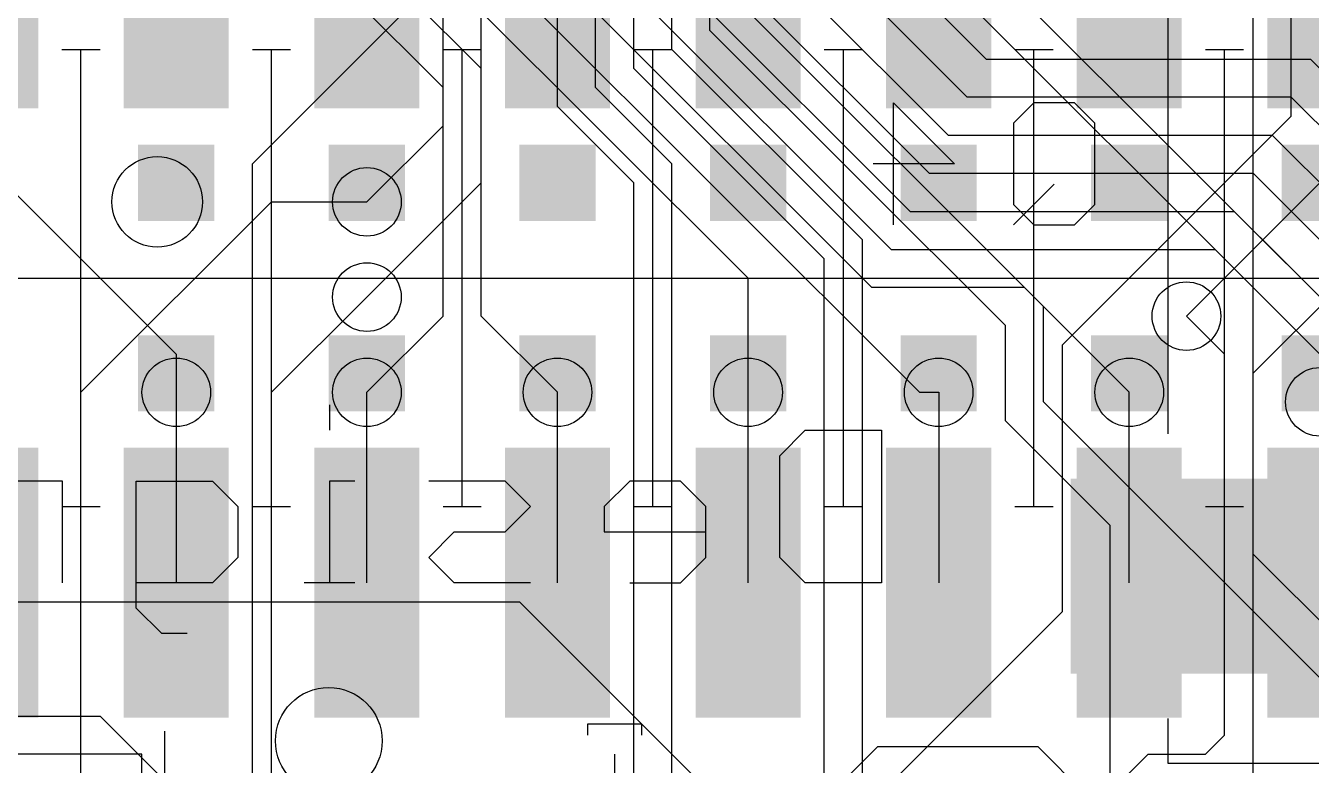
# Model space of a CAD drawing. Extents: x -61 to 136, y 23 to 123.
# Drawn here: x 65.67 to 74.24, y 49.58 to 54.51 of the extents above; entities that cross this region are included whole.
import ezdxf

# ---------------------------------------------------------------- set-up
doc = ezdxf.new("R2010")
doc.units = 0
for name, color, linetype in [('1', 14, 'CONTINUOUS'), ('14', 94, 'CONTINUOUS'), ('16', 134, 'CONTINUOUS'), ('18', 94, 'CONTINUOUS'), ('21', 251, 'CONTINUOUS'), ('22', 54, 'CONTINUOUS'), ('23', 251, 'CONTINUOUS'), ('26', 54, 'CONTINUOUS'), ('3', 214, 'CONTINUOUS'), ('4', 214, 'CONTINUOUS')]:
    doc.layers.add(name, color=color, linetype=linetype)

# ---------------------------------------------------------------- blocks, each defined once
blk = doc.blocks.new('RECT')
blk.add_solid([(-0.5, -0.5), (0.5, -0.5), (-0.5, 0.5), (0.5, 0.5)])
blk = doc.blocks.new('ROUNDV')
blk.add_circle((0, 0), 0.5)

msp = doc.modelspace()

# ---------------------------------------------------------------- linework, layer by layer
at = {"layer": '1'}
for p, q in [((66.04, 52.07), (67.31, 53.34)), ((67.31, 53.34), (67.945, 53.34)), ((67.31, 52.07), (67.945, 52.705)), ((73.66, 52.324), (73.406, 52.578)), ((73.66, 49.784), (73.66, 52.324)), ((66.04, 49.403), (66.04, 52.07)), ((66.675, 52.07), (66.675, 50.8)), ((67.31, 49.403), (67.31, 52.07)), ((67.945, 50.8), (67.945, 52.07)), ((69.215, 50.8), (69.215, 52.07)), ((70.485, 50.8), (70.485, 52.07)), ((71.755, 52.07), (71.755, 50.8)), ((73.025, 50.8), (73.025, 52.07)), ((73.533, 49.657), (73.66, 49.784)), ((73.025, 49.53), (73.152, 49.657)), ((73.152, 49.657), (73.533, 49.657))]:
    msp.add_line(p, q, dxfattribs=at)
at = {"layer": '14'}
for p, q in [((68.707, 53.467), (68.707, 61.468)), ((68.453, 53.848), (68.453, 60.833)), ((69.215, 53.975), (69.215, 60.325)), ((69.469, 54.102), (69.469, 59.944)), ((69.723, 54.229), (69.723, 59.563)), ((69.977, 54.356), (69.977, 58.166)), ((70.231, 54.483), (70.231, 58.039)), ((74.7395, 52.2605), (71.8185, 55.1815)), ((73.8505, 52.7685), (71.5645, 55.0545)), ((67.183, 53.594), (68.199, 54.61)), ((72.4535, 52.6415), (70.485, 54.61)), ((72.1995, 52.5145), (70.231, 54.483)), ((71.247, 53.086), (69.977, 54.356)), ((70.993, 52.959), (69.723, 54.229)), ((69.977, 53.594), (69.469, 54.102)), ((69.723, 53.467), (69.215, 53.975)), ((67.945, 53.34), (68.453, 53.848)), ((67.183, 45.847), (67.183, 53.594)), ((69.977, 47.371), (69.977, 53.594)), ((67.945, 52.705), (68.707, 53.467)), ((69.723, 48.387), (69.723, 53.467)), ((71.247, 48.387), (71.247, 53.086)), ((70.993, 47.371), (70.993, 52.959)), ((73.8505, 50.9905), (73.8505, 52.7685)), ((72.4535, 52.0065), (72.4535, 52.6415)), ((72.1995, 51.8795), (72.1995, 52.5145)), ((72.4535, 52.0065), (76.708, 47.752)), ((72.898, 51.181), (72.1995, 51.8795)), ((72.898, 47.117), (72.898, 51.181)), ((76.835, 48.006), (73.8505, 50.9905))]:
    msp.add_line(p, q, dxfattribs=at)
at = {"layer": '16'}
for p, q in [((68.453, 54.102), (64.4525, 58.1025)), ((68.707, 54.229), (64.897, 58.039)), ((70.485, 52.832), (65.3415, 57.9755)), ((65.786, 57.912), (71.628, 52.07)), ((71.3105, 52.7685), (66.3575, 57.7215)), ((66.929, 57.531), (71.4375, 53.0225)), ((72.0725, 54.2925), (68.834, 57.531)), ((71.9455, 54.0385), (68.58, 57.404)), ((68.326, 57.277), (71.8185, 53.7845)), ((68.072, 57.15), (71.6915, 53.5305)), ((67.818, 57.023), (71.5645, 53.2765)), ((68.707, 52.578), (68.707, 54.229)), ((72.0725, 54.2925), (74.2315, 54.2925)), ((74.2315, 54.2925), (75.2475, 53.2765)), ((68.453, 52.578), (68.453, 54.102)), ((74.1045, 54.0385), (71.9455, 54.0385)), ((75.1205, 53.0225), (74.1045, 54.0385)), ((71.8185, 53.7845), (73.9775, 53.7845)), ((73.9775, 53.7845), (74.9935, 52.7685)), ((71.6915, 53.5305), (73.8505, 53.5305)), ((73.8505, 53.5305), (74.8665, 52.5145)), ((71.5645, 53.2765), (73.7235, 53.2765)), ((73.7235, 53.2765), (74.7395, 52.2605)), ((71.4375, 53.0225), (73.5965, 53.0225)), ((73.5965, 53.0225), (74.295, 52.324)), ((70.485, 52.07), (70.485, 52.832)), ((72.3265, 52.7685), (71.3105, 52.7685)), ((73.025, 52.07), (72.3265, 52.7685)), ((67.945, 52.07), (68.453, 52.578)), ((69.215, 52.07), (68.707, 52.578)), ((71.628, 52.07), (71.755, 52.07)), ((63.373, 50.673), (68.961, 50.673)), ((68.961, 50.673), (72.39, 47.244))]:
    msp.add_line(p, q, dxfattribs=at)
at = {"layer": '21'}
for p, q in [((65.913, 54.356), (66.04, 54.356)), ((66.04, 54.356), (66.167, 54.356)), ((66.04, 52.832), (66.04, 54.356)), ((67.183, 54.356), (67.31, 54.356)), ((67.31, 54.356), (67.437, 54.356)), ((67.31, 52.832), (67.31, 54.356)), ((68.453, 54.356), (68.58, 54.356)), ((68.58, 54.356), (68.707, 54.356)), ((68.58, 52.832), (68.58, 54.356)), ((69.723, 54.356), (69.85, 54.356)), ((69.85, 54.356), (69.977, 54.356)), ((69.85, 52.832), (69.85, 54.356)), ((70.993, 54.356), (71.12, 54.356)), ((71.12, 54.356), (71.247, 54.356)), ((71.12, 52.832), (71.12, 54.356)), ((72.263, 54.356), (72.39, 54.356)), ((72.39, 54.356), (72.517, 54.356)), ((72.39, 52.832), (72.39, 54.356)), ((73.533, 54.356), (73.66, 54.356)), ((73.66, 54.356), (73.787, 54.356)), ((73.66, 52.832), (73.66, 54.356)), ((64.77, 52.832), (66.04, 52.832)), ((66.04, 52.832), (67.31, 52.832)), ((66.04, 51.308), (66.04, 52.832)), ((67.31, 52.832), (68.58, 52.832)), ((67.31, 51.308), (67.31, 52.832)), ((68.58, 52.832), (69.85, 52.832)), ((68.58, 51.308), (68.58, 52.832)), ((69.85, 52.832), (71.12, 52.832)), ((69.85, 51.308), (69.85, 52.832)), ((71.12, 52.832), (72.39, 52.832)), ((71.12, 51.308), (71.12, 52.832)), ((72.39, 52.832), (73.66, 52.832)), ((72.39, 51.308), (72.39, 52.832)), ((73.66, 52.832), (74.93, 52.832)), ((73.66, 51.308), (73.66, 52.832)), ((65.913, 51.308), (66.04, 51.308)), ((66.04, 51.308), (66.167, 51.308)), ((67.183, 51.308), (67.31, 51.308)), ((67.31, 51.308), (67.437, 51.308)), ((68.453, 51.308), (68.58, 51.308)), ((68.58, 51.308), (68.707, 51.308)), ((69.723, 51.308), (69.85, 51.308)), ((69.85, 51.308), (69.977, 51.308)), ((70.993, 51.308), (71.12, 51.308)), ((71.12, 51.308), (71.247, 51.308)), ((72.263, 51.308), (72.39, 51.308)), ((72.39, 51.308), (72.517, 51.308)), ((73.533, 51.308), (73.66, 51.308)), ((73.66, 51.308), (73.787, 51.308))]:
    msp.add_line(p, q, dxfattribs=at)
at = {"layer": '22'}
for p, q in [((73.284, 51.794), (73.284, 55.394)), ((73.284, 49.594), (73.284, 49.894)), ((77.084, 49.594), (73.284, 49.594))]:
    msp.add_line(p, q, dxfattribs=at)
at = {"layer": '23'}
msp.add_point((69.85, 52.832), dxfattribs=at)
at = {"layer": '26'}
for p, q in [((71.4541, 53.1876), (71.4541, 54.0011)), ((71.4541, 54.0011), (71.8609, 53.5943)), ((72.3897, 54.0011), (72.2541, 53.8655)), ((72.6608, 54.0011), (72.3897, 54.0011)), ((72.7964, 53.8655), (72.6608, 54.0011)), ((72.2541, 53.8655), (72.2541, 53.3232)), ((72.7964, 53.3232), (72.7964, 53.8655)), ((71.8609, 53.5943), (71.3186, 53.5943)), ((72.5252, 53.4588), (72.2541, 53.1876)), ((72.2541, 53.3232), (72.3897, 53.1876)), ((72.6608, 53.1876), (72.7964, 53.3232)), ((72.3897, 53.1876), (72.6608, 53.1876)), ((67.6963, 51.9863), (67.6963, 51.8169)), ((70.6961, 51.6474), (70.8656, 51.8169)), ((70.8656, 51.8169), (71.374, 51.8169)), ((71.374, 51.8169), (71.374, 50.8)), ((70.6961, 50.9695), (70.6961, 51.6474)), ((65.9168, 51.4779), (65.4084, 51.4779)), ((65.9168, 50.8), (65.9168, 51.4779)), ((66.4083, 50.6305), (66.4083, 51.4779)), ((66.4083, 51.4779), (66.9167, 51.4779)), ((66.9167, 51.4779), (67.0862, 51.3084)), ((67.8658, 51.4779), (67.6963, 51.4779)), ((67.6963, 51.4779), (67.6963, 50.8)), ((68.8657, 51.4779), (68.3573, 51.4779)), ((69.0352, 51.3084), (68.8657, 51.4779)), ((69.6962, 51.4779), (69.5267, 51.3084)), ((70.0351, 51.4779), (69.6962, 51.4779)), ((70.2046, 51.3084), (70.0351, 51.4779)), ((67.0862, 51.3084), (67.0862, 50.9695)), ((68.8657, 51.139), (69.0352, 51.3084)), ((69.5267, 51.3084), (69.5267, 51.139)), ((70.2046, 50.9695), (70.2046, 51.3084)), ((68.3573, 50.9695), (68.5268, 51.139)), ((68.5268, 51.139), (68.8657, 51.139)), ((69.5267, 51.139), (70.2046, 51.139)), ((67.0862, 50.9695), (66.9167, 50.8)), ((68.5268, 50.8), (68.3573, 50.9695)), ((70.0351, 50.8), (70.2046, 50.9695)), ((70.8656, 50.8), (70.6961, 50.9695)), ((66.9167, 50.8), (66.4083, 50.8)), ((67.8658, 50.8), (67.5269, 50.8)), ((69.0352, 50.8), (68.5268, 50.8)), ((69.6962, 50.8), (70.0351, 50.8)), ((71.374, 50.8), (70.8656, 50.8)), ((66.5778, 50.461), (66.4083, 50.6305)), ((66.7473, 50.461), (66.5778, 50.461)), ((69.4182, 49.784), (69.4182, 49.8602)), ((69.4182, 49.8602), (69.7738, 49.8602)), ((69.7738, 49.8602), (69.7738, 49.784)), ((66.5988, 49.53), (66.5988, 49.8094)), ((70.7644, 49.1236), (71.3486, 49.7078)), ((71.3486, 49.7078), (72.4154, 49.7078)), ((72.4154, 49.7078), (72.9742, 49.149)), ((66.4464, 49.657), (65.5828, 49.657)), ((66.4464, 47.0154), (66.4464, 49.657)), ((69.596, 49.657), (69.596, 46.9646))]:
    msp.add_line(p, q, dxfattribs=at)
msp.add_circle((67.691, 49.7459), 0.3556, dxfattribs=at)
at = {"layer": '3'}
for p, q in [((74.1045, 53.9115), (74.1045, 58.42)), ((72.5805, 52.3875), (74.1045, 53.9115)), ((73.406, 52.578), (74.3585, 53.5305)), ((73.8505, 52.197), (74.6125, 52.959)), ((72.5805, 50.6095), (72.5805, 52.3875)), ((73.8505, 49.3395), (73.8505, 52.197)), ((69.215, 47.244), (72.5805, 50.6095)), ((64.897, 49.911), (66.167, 49.911)), ((66.167, 49.911), (69.596, 46.482))]:
    msp.add_line(p, q, dxfattribs=at)
at = {"layer": '4'}
for p, q in [((73.8505, 47.4345), (73.8505, 58.293)), ((64.897, 54.102), (66.675, 52.324)), ((66.675, 52.324), (66.675, 52.07))]:
    msp.add_line(p, q, dxfattribs=at)

# ---------------------------------------------------------------- block references
at = {"layer": '1', "xscale": 1.8, "yscale": 0.7, "rotation": 90}
for p in [(65.405, 54.864), (66.675, 54.864), (67.945, 54.864), (69.215, 54.864), (70.485, 54.864), (71.755, 54.864), (73.025, 54.864), (74.295, 54.864), (65.405, 50.8), (66.675, 50.8), (67.945, 50.8), (69.215, 50.8), (70.485, 50.8), (71.755, 50.8), (73.025, 50.8), (74.295, 50.8)]:
    msp.add_blockref('RECT', p, dxfattribs=at)
at = {"layer": '16', "xscale": 1.3, "yscale": 1.9, "rotation": 270}
msp.add_blockref('RECT', (73.584, 50.844), dxfattribs=at)
at = {"layer": '18'}
for p, xscale, yscale in [((66.548, 53.34), 0.6032, 0.6032), ((66.548, 53.34), 0.6032, 0.6032), ((66.548, 53.34), 0.6032, 0.6032), ((66.548, 53.34), 0.6032, 0.6032), ((66.548, 53.34), 0.6032, 0.6032), ((66.548, 53.34), 0.6032, 0.6032), ((66.548, 53.34), 0.6032, 0.6032), ((66.548, 53.34), 0.6032, 0.6032), ((67.945, 53.34), 0.4572, 0.4572), ((67.945, 53.34), 0.4572, 0.4572), ((67.945, 53.34), 0.4572, 0.4572), ((67.945, 53.34), 0.4572, 0.4572), ((67.945, 53.34), 0.4572, 0.4572), ((67.945, 53.34), 0.4572, 0.4572), ((67.945, 53.34), 0.4572, 0.4572), ((67.945, 53.34), 0.4572, 0.4572), ((67.945, 52.705), 0.4572, 0.4572), ((67.945, 52.705), 0.4572, 0.4572), ((67.945, 52.705), 0.4572, 0.4572), ((67.945, 52.705), 0.4572, 0.4572), ((67.945, 52.705), 0.4572, 0.4572), ((67.945, 52.705), 0.4572, 0.4572), ((67.945, 52.705), 0.4572, 0.4572), ((67.945, 52.705), 0.4572, 0.4572), ((73.406, 52.578), 0.4572, 0.4572), ((73.406, 52.578), 0.4572, 0.4572), ((73.406, 52.578), 0.4572, 0.4572), ((73.406, 52.578), 0.4572, 0.4572), ((73.406, 52.578), 0.4572, 0.4572), ((73.406, 52.578), 0.4572, 0.4572), ((73.406, 52.578), 0.4572, 0.4572), ((73.406, 52.578), 0.4572, 0.4572), ((66.675, 52.07), 0.4572, 0.4572), ((66.675, 52.07), 0.4572, 0.4572), ((66.675, 52.07), 0.4572, 0.4572), ((66.675, 52.07), 0.4572, 0.4572), ((66.675, 52.07), 0.4572, 0.4572), ((66.675, 52.07), 0.4572, 0.4572), ((66.675, 52.07), 0.4572, 0.4572), ((66.675, 52.07), 0.4572, 0.4572), ((67.945, 52.07), 0.4572, 0.4572), ((67.945, 52.07), 0.4572, 0.4572), ((67.945, 52.07), 0.4572, 0.4572), ((67.945, 52.07), 0.4572, 0.4572), ((67.945, 52.07), 0.4572, 0.4572), ((67.945, 52.07), 0.4572, 0.4572), ((67.945, 52.07), 0.4572, 0.4572), ((67.945, 52.07), 0.4572, 0.4572), ((69.215, 52.07), 0.4572, 0.4572), ((69.215, 52.07), 0.4572, 0.4572), ((69.215, 52.07), 0.4572, 0.4572), ((69.215, 52.07), 0.4572, 0.4572), ((69.215, 52.07), 0.4572, 0.4572), ((69.215, 52.07), 0.4572, 0.4572), ((69.215, 52.07), 0.4572, 0.4572), ((69.215, 52.07), 0.4572, 0.4572), ((70.485, 52.07), 0.4572, 0.4572), ((70.485, 52.07), 0.4572, 0.4572), ((70.485, 52.07), 0.4572, 0.4572), ((70.485, 52.07), 0.4572, 0.4572), ((70.485, 52.07), 0.4572, 0.4572), ((70.485, 52.07), 0.4572, 0.4572), ((70.485, 52.07), 0.4572, 0.4572), ((70.485, 52.07), 0.4572, 0.4572), ((71.755, 52.07), 0.4572, 0.4572), ((71.755, 52.07), 0.4572, 0.4572), ((71.755, 52.07), 0.4572, 0.4572), ((71.755, 52.07), 0.4572, 0.4572), ((71.755, 52.07), 0.4572, 0.4572), ((71.755, 52.07), 0.4572, 0.4572), ((71.755, 52.07), 0.4572, 0.4572), ((71.755, 52.07), 0.4572, 0.4572), ((73.025, 52.07), 0.4572, 0.4572), ((73.025, 52.07), 0.4572, 0.4572), ((73.025, 52.07), 0.4572, 0.4572), ((73.025, 52.07), 0.4572, 0.4572), ((73.025, 52.07), 0.4572, 0.4572), ((73.025, 52.07), 0.4572, 0.4572), ((73.025, 52.07), 0.4572, 0.4572), ((73.025, 52.07), 0.4572, 0.4572), ((74.295, 52.0065), 0.4572, 0.4572), ((74.295, 52.0065), 0.4572, 0.4572), ((74.295, 52.0065), 0.4572, 0.4572), ((74.295, 52.0065), 0.4572, 0.4572), ((74.295, 52.0065), 0.4572, 0.4572), ((74.295, 52.0065), 0.4572, 0.4572), ((74.295, 52.0065), 0.4572, 0.4572), ((74.295, 52.0065), 0.4572, 0.4572)]:
    msp.add_blockref('ROUNDV', p, dxfattribs=dict(at, xscale=xscale, yscale=yscale))
at = {"layer": '21', "xscale": 0.508, "yscale": 0.508}
for p in [(66.675, 53.467), (67.945, 53.467), (69.215, 53.467), (70.485, 53.467), (71.755, 53.467), (73.025, 53.467), (74.295, 53.467), (66.675, 52.197), (67.945, 52.197), (69.215, 52.197), (70.485, 52.197), (71.755, 52.197), (73.025, 52.197), (74.295, 52.197)]:
    msp.add_blockref('RECT', p, dxfattribs=at)

doc.saveas('drawing.dxf')
